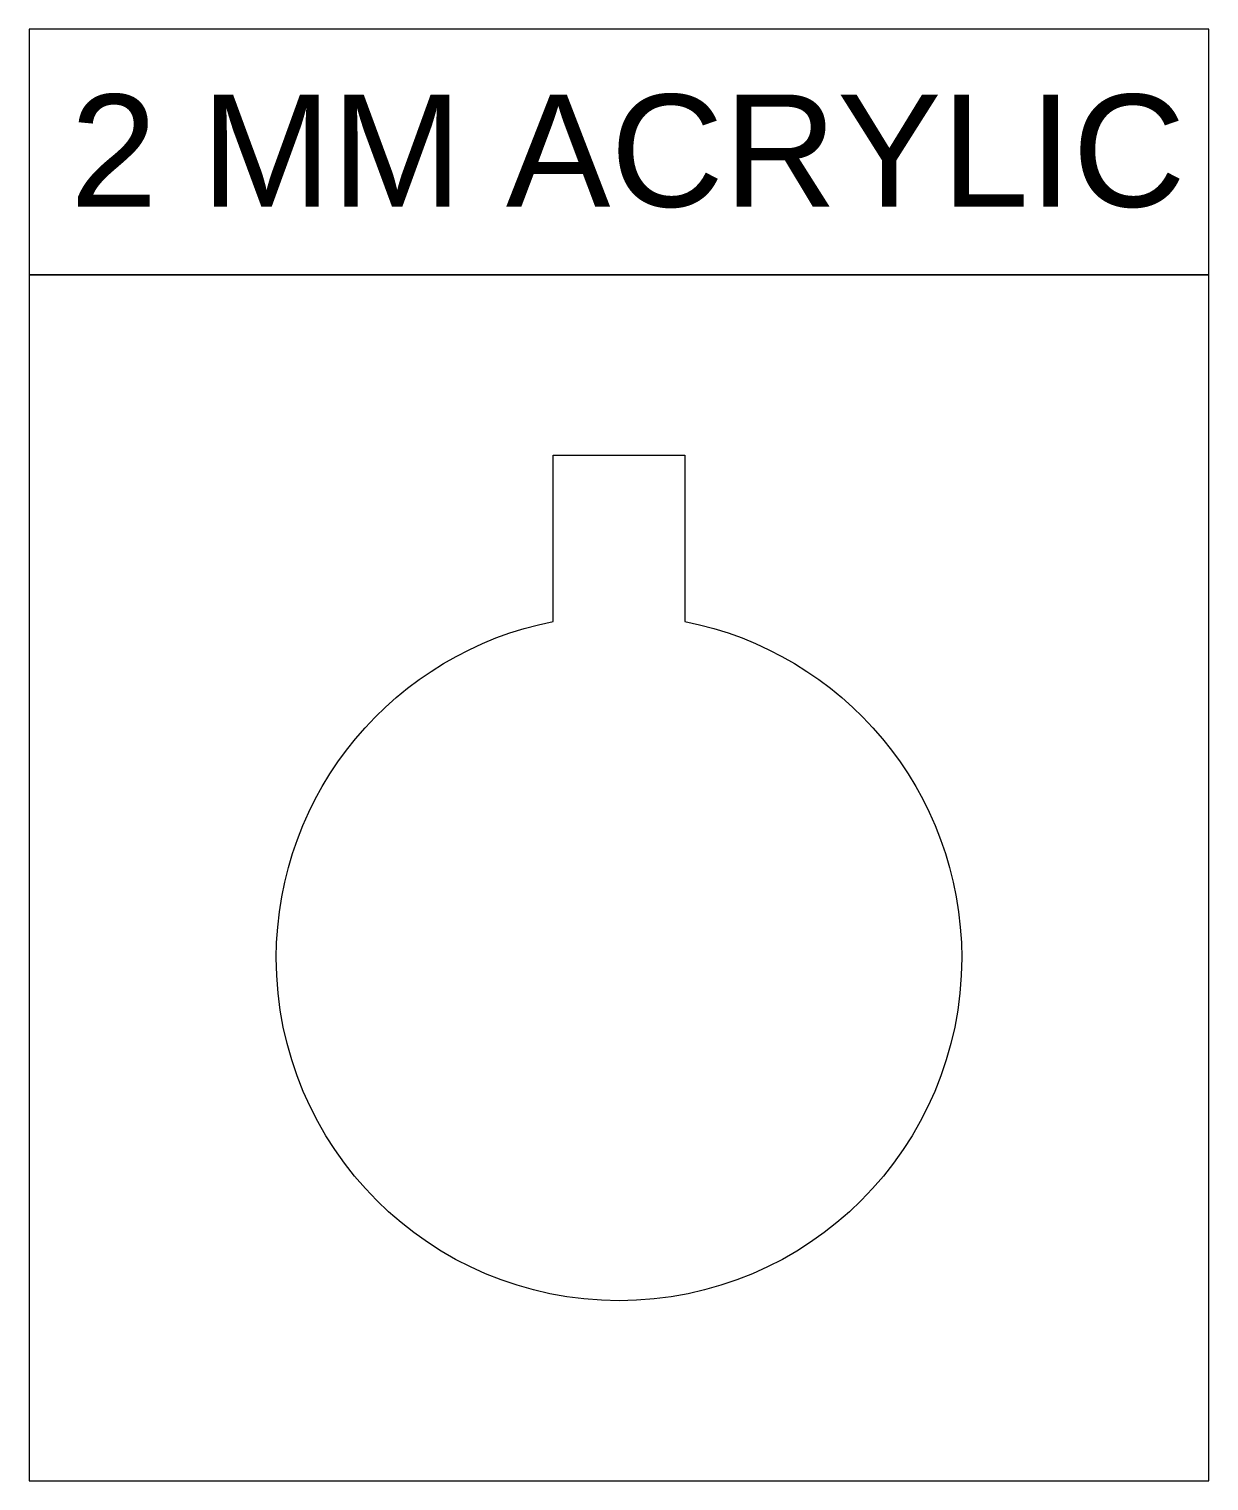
# Model space of a CAD drawing. Header units: millimetres. Extents: x -939 to 939, y -285 to 190.
# Drawn here: x 553.1 to 939.2, y -284.9 to 190.1 of the extents above; entities that cross this region are included whole.
import ezdxf

# ---------------------------------------------------------------- set-up
doc = ezdxf.new("R2010")
doc.units = ezdxf.units.MM
doc.header["$MEASUREMENT"] = 0
doc.layers.add('Camada 1', color=7, linetype='Continuous')
doc.styles.add('0', font='arial.ttf', dxfattribs={"height": 1})

msp = doc.modelspace()

# ---------------------------------------------------------------- linework, layer by layer
at = {"layer": 'Camada 1', "color": 142, "lineweight": 20}
for points in [[(553.1318, 109.6433), (939.2116, 109.6433), (939.2116, 190.0765), (553.1318, 190.0765), (553.1318, 109.6433)], [(553.1318, -284.9035), (939.2116, -284.9035), (939.2116, 109.6433), (553.1318, 109.6433), (553.1318, -284.9035)]]:
    msp.add_lwpolyline(points, close=True, dxfattribs=at)
at = {"layer": 'Camada 1', "color": 30, "lineweight": 20}
msp.add_open_spline([(746.1717, -225.9436), (808.0971, -225.9436), (858.2987, -175.742), (858.2987, -113.8166), (858.2987, -113.8166), (858.2987, -59.2623), (819.3368, -13.8068), (767.7215, -3.7585), (767.7215, -3.7585), (767.7215, -3.7585), (767.7215, 50.6833), (767.7215, 50.6833), (767.7215, 50.6833), (767.7215, 50.6833), (746.1832, 50.6833), (746.1832, 50.6833), (746.1832, 50.6833), (746.1832, 50.6833), (724.6334, 50.6833), (724.6334, 50.6833), (724.6334, 50.6833), (724.6296, 50.6833), (724.6257, 50.6833), (724.6219, 50.6833), (724.6219, 50.6833), (724.6219, 50.6833), (724.622, -3.7585), (724.622, -3.7585), (724.622, -3.7585), (673.0067, -13.8067), (634.0448, -59.2623), (634.0448, -113.8166), (634.0448, -113.8166), (634.0448, -175.7419), (684.2463, -225.9436), (746.1717, -225.9436)], degree=3, knots=[0, 0, 0, 0, 0.1, 0.1, 0.1, 0.1, 0.2, 0.2, 0.2, 0.2, 0.3, 0.3, 0.3, 0.3, 0.4, 0.4, 0.4, 0.4, 0.5, 0.5, 0.5, 0.5, 0.6, 0.6, 0.6, 0.6, 0.7, 0.7, 0.7, 0.7, 0.8, 0.8, 0.8, 0.8, 1, 1, 1, 1], dxfattribs=at)

# ---------------------------------------------------------------- texts
at = {"layer": 'Camada 1', "color": 142, "style": '0', "width": 1}
msp.add_text('2 MM ACRYLIC', height=36.738576, dxfattribs=at).set_placement((566.5956, 131.9174))

doc.saveas('drawing.dxf')
